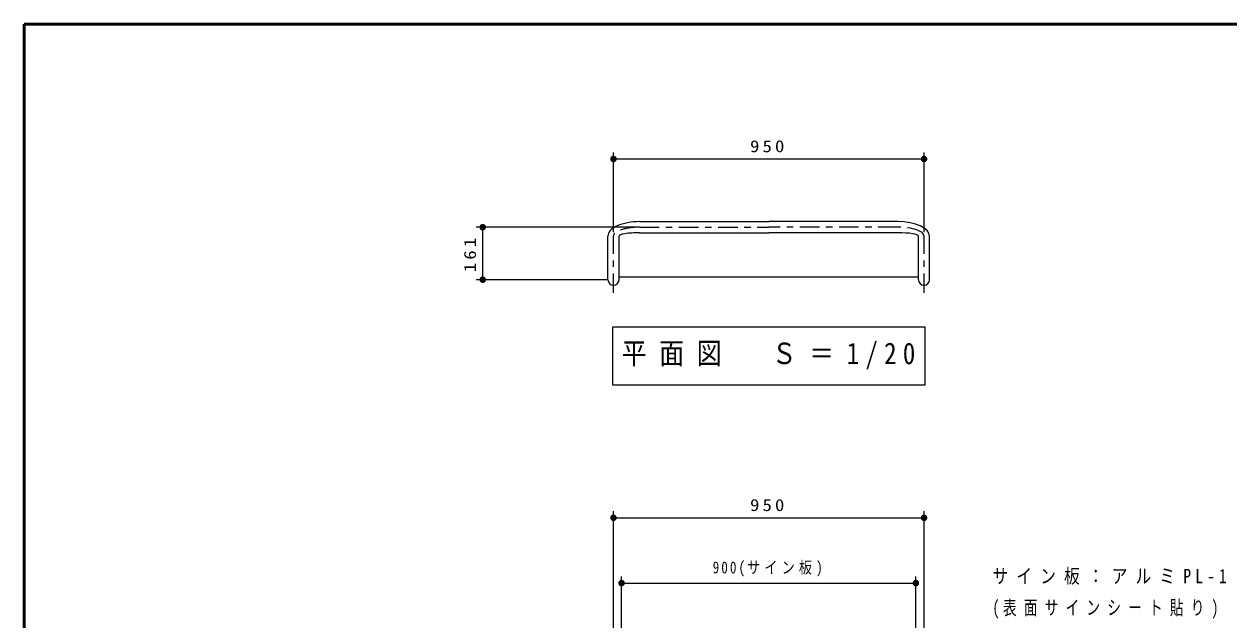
# Model space of a CAD drawing. Units: millimetres on the paper, scale 1:20. Extents: x 475 to 840, y -5 to 257.
# Drawn here: x 475 to 659.3, y 165.8 to 257 of the extents above; entities that cross this region are included whole.
import ezdxf

# ---------------------------------------------------------------- set-up
doc = ezdxf.new("R2010")
doc.units = ezdxf.units.MM
doc.linetypes.add('USER2', pattern=[6, 3, -1, 1, -1])
doc.layers.add('LY_1', color=7, linetype='Continuous', lineweight=13)
doc.layers.add('LY_4', color=7, linetype='Continuous', lineweight=13)
doc.styles.add('ＭＳ ゴシック', font='')
doc.styles.get('ＭＳ ゴシック').set_extended_font_data('MS Gothic')

# ---------------------------------------------------------------- blocks, each defined once
blk = doc.blocks.new('filled_dot')
at = {"color": 0, "linetype": 'Continuous', "lineweight": -2, "const_width": 1.25}
blk.add_lwpolyline([(-0.625, 0, 1), (0.625, 0, 1)], format="xyb", close=True, dxfattribs=at)

msp = doc.modelspace()

# ---------------------------------------------------------------- linework, layer by layer
at = {"layer": 'LY_1'}
for p, q in [((565.148, 225.133), (565.148, 237.343)), ((565.148, 236.343), (612.648, 236.343)), ((612.648, 225.133), (612.648, 237.343)), ((569.148, 225.897), (544.148, 225.897)), ((545.148, 217.86), (545.148, 225.897)), ((564.148, 217.86), (544.148, 217.86)), ((564.998, 210.58), (564.998, 201.78)), ((612.798, 210.58), (564.998, 210.58)), ((612.798, 201.78), (612.798, 210.58)), ((564.998, 201.78), (612.798, 201.78)), ((565.148, 156.335), (565.148, 182.403)), ((565.148, 181.403), (612.648, 181.403)), ((612.648, 156.335), (612.648, 182.403)), ((566.39, 157.578), (566.39, 172.403)), ((566.39, 171.403), (611.405, 171.403)), ((611.405, 157.607), (611.405, 172.403))]:
    msp.add_line(p, q, dxfattribs=at)
at = {"layer": 'LY_1', "lineweight": 25}
for p, q in [((569.148, 226.747), (588.898, 226.747)), ((608.648, 226.747), (588.898, 226.747)), ((569.148, 225.047), (588.898, 225.047)), ((608.648, 225.047), (588.898, 225.047)), ((564.298, 217.86), (564.298, 224.529)), ((565.998, 217.86), (565.998, 224.529)), ((611.798, 217.86), (611.798, 224.529)), ((613.498, 217.86), (613.498, 224.529)), ((611.798, 218.231), (565.998, 218.231))]:
    msp.add_line(p, q, dxfattribs=at)
at = {"layer": 'LY_1', "linetype": 'USER2'}
for p, q in [((569.148, 225.897), (588.898, 225.897)), ((608.648, 225.897), (588.898, 225.897)), ((565.148, 215.822), (565.148, 224.529)), ((612.648, 215.822), (612.648, 224.529))]:
    msp.add_line(p, q, dxfattribs=at)
at = {"layer": 'LY_1', "lineweight": 25}
for centre in [(565.148, 217.86), (612.648, 217.86)]:
    msp.add_arc(centre, 0.85, 180, 0, dxfattribs=at)
for centre, major_axis, ratio, start_param, end_param in [((569.148, 224.529), (4.85, 0), 0.457336, 1.5707963, 3.1415927), ((608.648, 224.529), (-4.85, 0), 0.457336, 3.1415927, 4.712389), ((569.148, 224.529), (3.15, 0), 0.16447, 1.5707963, 3.1415927), ((608.648, 224.529), (-3.15, 0), 0.16447, 3.1415927, 4.712389)]:
    msp.add_ellipse(centre, major_axis=major_axis, ratio=ratio, start_param=start_param, end_param=end_param, dxfattribs=at)
at = {"layer": 'LY_1', "linetype": 'USER2'}
for centre, major_axis, start_param, end_param in [((569.148, 224.529), (4, 0), 1.5707963, 3.1415927), ((608.648, 224.529), (-4, 0), 3.1415927, 4.712389)]:
    msp.add_ellipse(centre, major_axis=major_axis, ratio=0.34202, start_param=start_param, end_param=end_param, dxfattribs=at)
at = {"layer": 'LY_4', "lineweight": 50}
for p, q in [((475, 257), (475, 0)), ((840, 257), (475, 257))]:
    msp.add_line(p, q, dxfattribs=at)

# ---------------------------------------------------------------- block references
at = {"layer": 'LY_1', "xscale": 0.4, "yscale": 0.4}
for p in [(565.148, 236.343), (565.148, 181.403), (566.39, 171.403)]:
    msp.add_blockref('filled_dot', p, dxfattribs=at)
for p, rotation in [((612.648, 236.343), 180), ((545.148, 225.897), 270), ((545.148, 217.86), 90), ((612.648, 181.403), 180), ((611.405, 171.403), 180)]:
    msp.add_blockref('filled_dot', p, dxfattribs=dict(at, rotation=rotation))

# ---------------------------------------------------------------- texts
at = {"layer": 'LY_1', "style": 'ＭＳ ゴシック'}
for s, insert, char_height, attachment_point in [('\\T1.33;\\W1.15;950', (588.898, 237.343), 1.833, 8), ('\\T1.5;\\W0.85;平面図\u3000Ｓ＝1/20', (566.398, 206.18), 3.299, 4), ('\\T1.33;\\W1.15;950', (588.898, 182.403), 1.833, 8), ('\\T1.32;\\W0.8;900(サイン板)', (588.898, 172.403), 1.833, 8), ('\\T1.52;\\W0.8;サイン板：アルミPL-1', (623.124, 172.359), 2.199, 4), ('\\T1.52;\\W0.7;(表面サインシート貼り)', (623.124, 167.359), 2.199, 4)]:
    msp.add_mtext(s, dxfattribs=dict(at, insert=insert, char_height=char_height, attachment_point=attachment_point))
at = {"layer": 'LY_1', "insert": (544.148, 221.878), "char_height": 1.833, "attachment_point": 8, "rotation": 90, "style": 'ＭＳ ゴシック'}
msp.add_mtext('\\T1.33;\\W1.15;161', dxfattribs=at)

doc.saveas('drawing.dxf')
